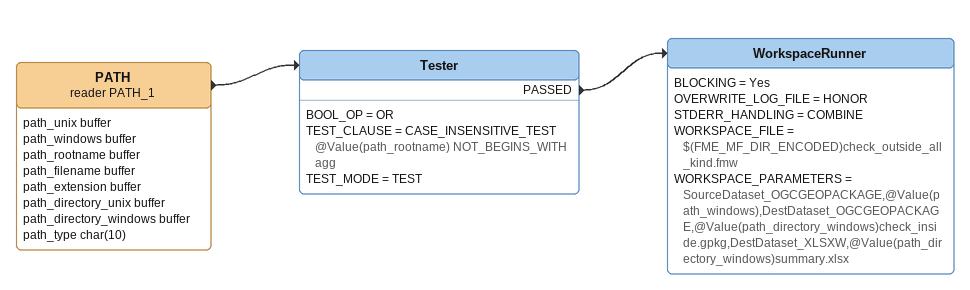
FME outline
PATH (reader PATH_1)
    attributes: path_unix buffer, path_windows buffer, path_rootname buffer, path_filename buffer, path_extension buffer, path_directory_unix buffer, path_directory_windows buffer, path_type char(10)
    -> Tester
Tester
    BOOL_OP = OR
    TEST_CLAUSE = CASE_INSENSITIVE_TEST @Value(path_rootname) NOT_BEGINS_WITH agg
    TEST_MODE = TEST
    PASSED -> WorkspaceRunner
WorkspaceRunner
    BLOCKING = Yes
    OVERWRITE_LOG_FILE = HONOR
    STDERR_HANDLING = COMBINE
    WORKSPACE_FILE = $(FME_MF_DIR_ENCODED)check_outside_all_kind.fmw
    WORKSPACE_PARAMETERS = SourceDataset_OGCGEOPACKAGE,@Value(path_windows),DestDataset_OGCGEOPACKAGE,@Value(path_directory_windows)check_inside.gpkg,DestDataset_XLSXW,@Value(path_directory_windows)summary.xlsx
